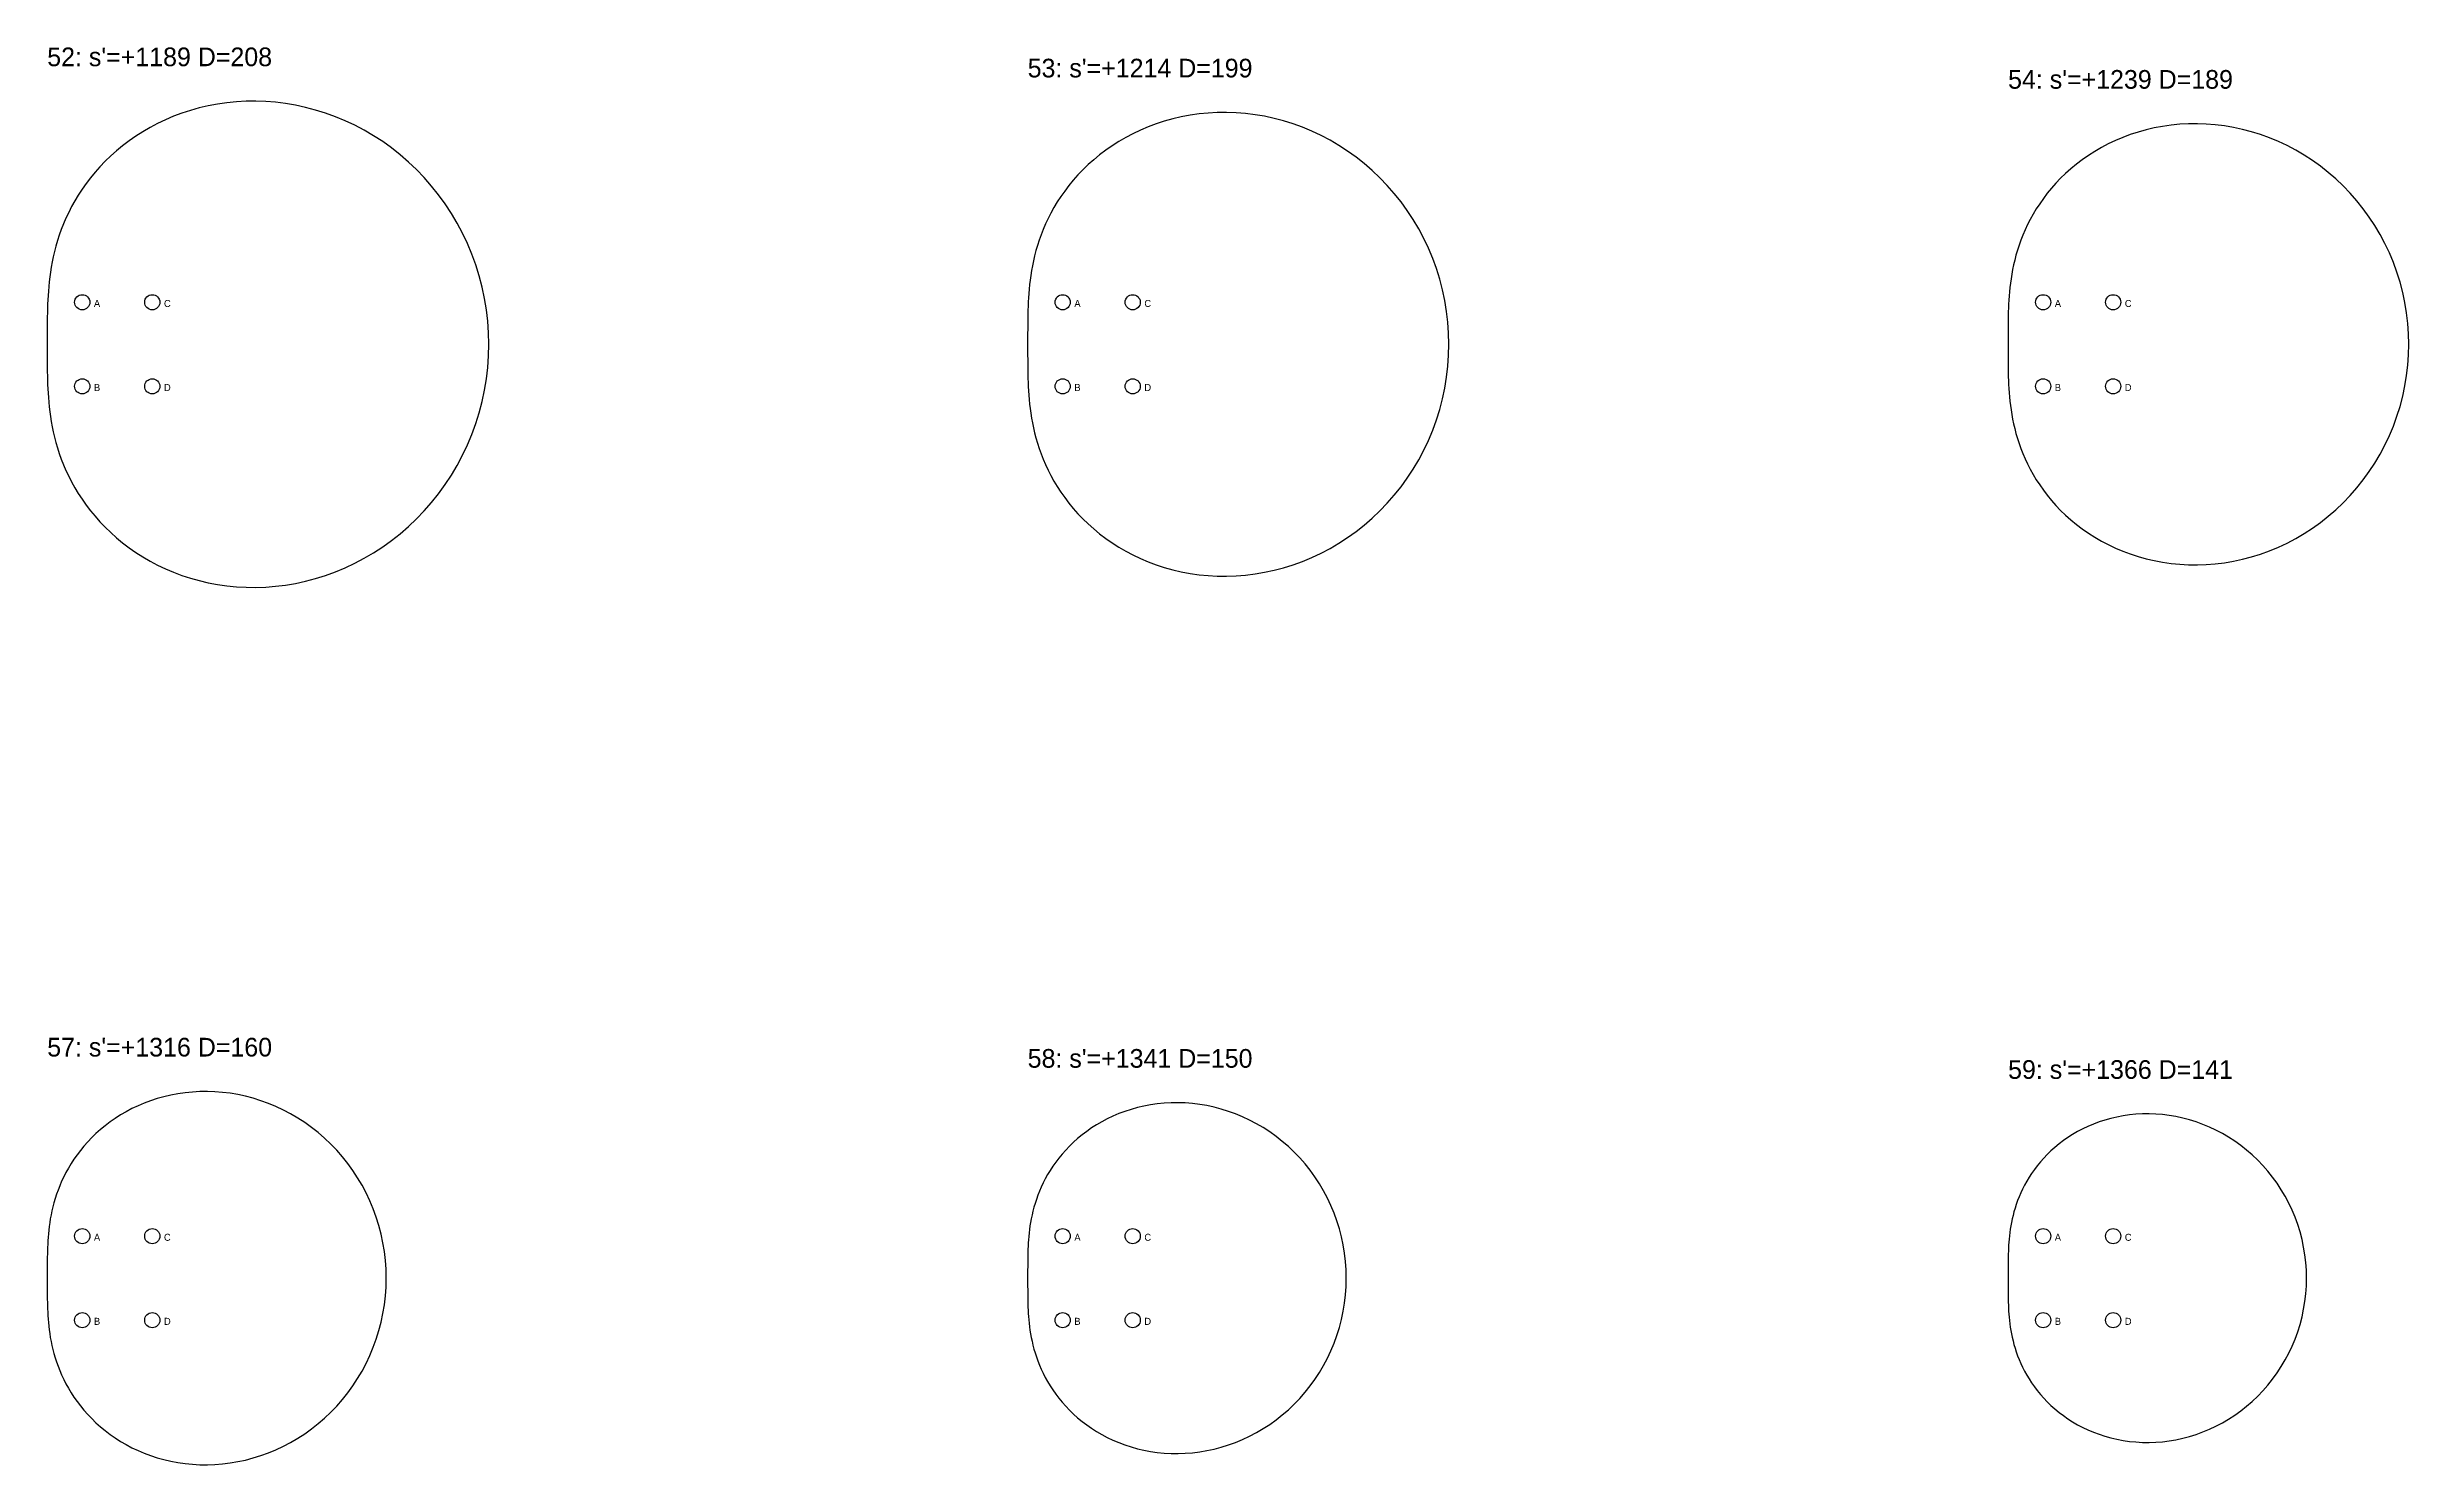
# Model space of a CAD drawing. Header units: millimetres. Extents: x 0 to 2007, y -5243 to 138.
# Drawn here: x 840 to 1852, y -4480 to -3873 of the extents above; entities that cross this region are included whole.
import ezdxf

# ---------------------------------------------------------------- set-up
doc = ezdxf.new("R2010")
doc.units = ezdxf.units.MM
for name, color, linetype in [('DOWEL', 5, 'CONTINUOUS'), ('SLAB_52', 6, 'CONTINUOUS'), ('SLAB_53', 7, 'CONTINUOUS'), ('SLAB_54', 2, 'CONTINUOUS'), ('SLAB_57', 5, 'CONTINUOUS'), ('SLAB_58', 6, 'CONTINUOUS'), ('SLAB_59', 7, 'CONTINUOUS'), ('TEXT', 1, 'CONTINUOUS')]:
    doc.layers.add(name, color=color, linetype=linetype)

msp = doc.modelspace()

# ---------------------------------------------------------------- linework, layer by layer
at = {"layer": 'DOWEL'}
for centre in [(855, -3982), (885, -3982), (1275, -3982), (1305, -3982), (1695, -3982), (1725, -3982), (855, -4018), (885, -4018), (1275, -4018), (1305, -4018), (1695, -4018), (1725, -4018), (855, -4382), (885, -4382), (1275, -4382), (1305, -4382), (1695, -4382), (1725, -4382), (855, -4418), (885, -4418), (1275, -4418), (1305, -4418), (1695, -4418), (1725, -4418)]:
    msp.add_circle(centre, 3.25, dxfattribs=at)
at = {"layer": 'SLAB_52'}
msp.add_lwpolyline([(1029.178, -4000), (1029.063, -3995.049), (1028.718, -3990.111), (1028.144, -3985.196), (1027.342, -3980.318), (1026.315, -3975.487), (1025.067, -3970.716), (1023.601, -3966.015), (1021.921, -3961.397), (1020.033, -3956.871), (1017.942, -3952.448), (1015.654, -3948.139), (1013.177, -3943.954), (1010.517, -3939.9), (1007.683, -3935.989), (1004.682, -3932.226), (1001.524, -3928.621), (998.218, -3925.181), (994.774, -3921.912), (991.2, -3918.82), (987.508, -3915.911), (983.707, -3913.19), (979.809, -3910.66), (975.824, -3908.325), (971.763, -3906.189), (967.636, -3904.252), (963.456, -3902.518), (959.233, -3900.986), (954.977, -3899.657), (950.7, -3898.53), (946.413, -3897.604), (942.125, -3896.878), (937.848, -3896.349), (933.592, -3896.015), (929.365, -3895.872), (925.178, -3895.915), (921.041, -3896.141), (916.96, -3896.544), (912.946, -3897.119), (909.005, -3897.86), (905.146, -3898.76), (901.375, -3899.813), (897.699, -3901.012), (894.123, -3902.35), (890.653, -3903.819), (887.295, -3905.411), (884.051, -3907.118), (880.927, -3908.932), (877.924, -3910.845), (875.046, -3912.849), (872.295, -3914.936), (869.673, -3917.096), (867.179, -3919.322), (864.816, -3921.606), (862.581, -3923.94), (860.476, -3926.315), (858.498, -3928.725), (856.646, -3931.162), (854.918, -3933.618), (853.312, -3936.087), (851.824, -3938.562), (850.451, -3941.038), (849.19, -3943.507), (848.036, -3945.966), (846.986, -3948.408), (846.035, -3950.828), (845.178, -3953.224), (844.409, -3955.591), (843.725, -3957.926), (843.12, -3960.225), (842.589, -3962.487), (842.125, -3964.71), (841.725, -3966.892), (841.382, -3969.032), (841.092, -3971.129), (840.849, -3973.185), (840.648, -3975.198), (840.484, -3977.169), (840.353, -3979.1), (840.251, -3980.993), (840.172, -3982.849), (840.113, -3984.67), (840.071, -3986.459), (840.042, -3988.219), (840.023, -3989.952), (840.011, -3991.663), (840.004, -3993.354), (840.001, -3995.029), (840, -3996.693), (840, -3998.348), (840, -4000), (840, -4001.652), (840, -4003.307), (840.001, -4004.971), (840.004, -4006.646), (840.011, -4008.337), (840.023, -4010.048), (840.042, -4011.781), (840.071, -4013.541), (840.113, -4015.33), (840.172, -4017.151), (840.251, -4019.007), (840.353, -4020.9), (840.484, -4022.831), (840.648, -4024.802), (840.849, -4026.815), (841.092, -4028.871), (841.382, -4030.968), (841.725, -4033.108), (842.125, -4035.29), (842.589, -4037.513), (843.12, -4039.775), (843.725, -4042.074), (844.409, -4044.409), (845.178, -4046.776), (846.035, -4049.172), (846.986, -4051.592), (848.036, -4054.034), (849.19, -4056.493), (850.451, -4058.962), (851.824, -4061.438), (853.312, -4063.913), (854.918, -4066.382), (856.646, -4068.838), (858.498, -4071.275), (860.476, -4073.685), (862.581, -4076.06), (864.816, -4078.394), (867.179, -4080.678), (869.673, -4082.904), (872.295, -4085.064), (875.046, -4087.151), (877.924, -4089.155), (880.927, -4091.068), (884.051, -4092.882), (887.295, -4094.589), (890.653, -4096.181), (894.123, -4097.65), (897.699, -4098.988), (901.375, -4100.187), (905.146, -4101.24), (909.005, -4102.14), (912.946, -4102.881), (916.96, -4103.456), (921.041, -4103.859), (925.178, -4104.085), (929.365, -4104.128), (933.592, -4103.985), (937.848, -4103.651), (942.125, -4103.122), (946.413, -4102.396), (950.7, -4101.47), (954.977, -4100.343), (959.233, -4099.014), (963.456, -4097.482), (967.636, -4095.748), (971.763, -4093.811), (975.824, -4091.675), (979.809, -4089.34), (983.707, -4086.81), (987.508, -4084.089), (991.2, -4081.18), (994.774, -4078.088), (998.218, -4074.819), (1001.524, -4071.379), (1004.682, -4067.774), (1007.683, -4064.011), (1010.517, -4060.1), (1013.177, -4056.046), (1015.654, -4051.861), (1017.942, -4047.552), (1020.033, -4043.129), (1021.921, -4038.603), (1023.601, -4033.985), (1025.067, -4029.284), (1026.315, -4024.513), (1027.342, -4019.682), (1028.144, -4014.804), (1028.718, -4009.889), (1029.063, -4004.951)], close=True, dxfattribs=at)
at = {"layer": 'SLAB_53'}
msp.add_lwpolyline([(1440.436, -4000), (1440.326, -3995.278), (1439.997, -3990.568), (1439.449, -3985.88), (1438.684, -3981.227), (1437.705, -3976.62), (1436.514, -3972.069), (1435.116, -3967.586), (1433.514, -3963.181), (1431.713, -3958.864), (1429.718, -3954.646), (1427.536, -3950.536), (1425.174, -3946.544), (1422.637, -3942.678), (1419.933, -3938.947), (1417.072, -3935.358), (1414.06, -3931.92), (1410.907, -3928.639), (1407.621, -3925.521), (1404.213, -3922.572), (1400.691, -3919.797), (1397.066, -3917.201), (1393.348, -3914.789), (1389.547, -3912.562), (1385.673, -3910.524), (1381.738, -3908.677), (1377.751, -3907.023), (1373.723, -3905.562), (1369.664, -3904.294), (1365.584, -3903.219), (1361.495, -3902.336), (1357.406, -3901.644), (1353.326, -3901.139), (1349.266, -3900.821), (1345.235, -3900.684), (1341.242, -3900.725), (1337.295, -3900.94), (1333.404, -3901.325), (1329.575, -3901.873), (1325.816, -3902.58), (1322.135, -3903.439), (1318.539, -3904.443), (1315.032, -3905.587), (1311.622, -3906.863), (1308.312, -3908.264), (1305.109, -3909.782), (1302.015, -3911.41), (1299.035, -3913.141), (1296.171, -3914.966), (1293.427, -3916.877), (1290.803, -3918.867), (1288.302, -3920.927), (1285.923, -3923.051), (1283.669, -3925.229), (1281.538, -3927.455), (1279.529, -3929.721), (1277.643, -3932.019), (1275.877, -3934.343), (1274.229, -3936.686), (1272.696, -3939.041), (1271.277, -3941.402), (1269.968, -3943.763), (1268.765, -3946.118), (1267.665, -3948.463), (1266.663, -3950.792), (1265.756, -3953.101), (1264.938, -3955.386), (1264.206, -3957.643), (1263.553, -3959.87), (1262.976, -3962.063), (1262.469, -3964.221), (1262.027, -3966.341), (1261.645, -3968.422), (1261.318, -3970.463), (1261.042, -3972.464), (1260.81, -3974.424), (1260.618, -3976.344), (1260.462, -3978.224), (1260.337, -3980.066), (1260.239, -3981.871), (1260.164, -3983.641), (1260.108, -3985.378), (1260.068, -3987.085), (1260.04, -3988.763), (1260.022, -3990.416), (1260.01, -3992.048), (1260.004, -3993.661), (1260.001, -3995.259), (1260, -3996.846), (1260, -3998.425), (1260, -4000), (1260, -4001.575), (1260, -4003.154), (1260.001, -4004.741), (1260.004, -4006.339), (1260.01, -4007.952), (1260.022, -4009.584), (1260.04, -4011.237), (1260.068, -4012.915), (1260.108, -4014.622), (1260.164, -4016.359), (1260.239, -4018.129), (1260.337, -4019.934), (1260.462, -4021.776), (1260.618, -4023.656), (1260.81, -4025.576), (1261.042, -4027.536), (1261.318, -4029.537), (1261.645, -4031.578), (1262.027, -4033.659), (1262.469, -4035.779), (1262.976, -4037.937), (1263.553, -4040.13), (1264.206, -4042.357), (1264.938, -4044.614), (1265.756, -4046.899), (1266.663, -4049.208), (1267.665, -4051.537), (1268.765, -4053.882), (1269.968, -4056.237), (1271.277, -4058.598), (1272.696, -4060.959), (1274.229, -4063.314), (1275.877, -4065.657), (1277.643, -4067.981), (1279.529, -4070.279), (1281.538, -4072.545), (1283.669, -4074.771), (1285.923, -4076.949), (1288.302, -4079.073), (1290.803, -4081.133), (1293.427, -4083.123), (1296.171, -4085.034), (1299.035, -4086.859), (1302.015, -4088.59), (1305.109, -4090.218), (1308.312, -4091.736), (1311.622, -4093.137), (1315.032, -4094.413), (1318.539, -4095.557), (1322.135, -4096.561), (1325.816, -4097.42), (1329.575, -4098.127), (1333.404, -4098.675), (1337.295, -4099.06), (1341.242, -4099.275), (1345.235, -4099.316), (1349.266, -4099.179), (1353.326, -4098.861), (1357.406, -4098.356), (1361.495, -4097.664), (1365.584, -4096.781), (1369.664, -4095.706), (1373.723, -4094.438), (1377.751, -4092.977), (1381.738, -4091.323), (1385.673, -4089.476), (1389.547, -4087.438), (1393.348, -4085.211), (1397.066, -4082.799), (1400.691, -4080.203), (1404.213, -4077.428), (1407.621, -4074.479), (1410.907, -4071.361), (1414.06, -4068.08), (1417.072, -4064.642), (1419.933, -4061.053), (1422.637, -4057.322), (1425.174, -4053.456), (1427.536, -4049.464), (1429.718, -4045.354), (1431.713, -4041.136), (1433.514, -4036.819), (1435.116, -4032.414), (1436.514, -4027.931), (1437.705, -4023.38), (1438.684, -4018.773), (1439.449, -4014.12), (1439.997, -4009.432), (1440.326, -4004.722)], close=True, dxfattribs=at)
at = {"layer": 'SLAB_54'}
msp.add_lwpolyline([(1851.644, -4000), (1851.539, -3995.508), (1851.226, -3991.027), (1850.705, -3986.568), (1849.978, -3982.142), (1849.046, -3977.759), (1847.914, -3973.43), (1846.583, -3969.165), (1845.059, -3964.975), (1843.346, -3960.868), (1841.449, -3956.856), (1839.373, -3952.946), (1837.125, -3949.149), (1834.712, -3945.471), (1832.141, -3941.922), (1829.418, -3938.508), (1826.553, -3935.237), (1823.554, -3932.116), (1820.428, -3929.15), (1817.186, -3926.345), (1813.836, -3923.705), (1810.387, -3921.236), (1806.85, -3918.941), (1803.235, -3916.822), (1799.55, -3914.884), (1795.806, -3913.127), (1792.013, -3911.553), (1788.181, -3910.163), (1784.32, -3908.957), (1780.44, -3907.935), (1776.55, -3907.095), (1772.66, -3906.436), (1768.779, -3905.957), (1764.917, -3905.653), (1761.082, -3905.523), (1757.283, -3905.562), (1753.529, -3905.767), (1749.827, -3906.133), (1746.185, -3906.655), (1742.609, -3907.327), (1739.108, -3908.144), (1735.686, -3909.099), (1732.351, -3910.187), (1729.106, -3911.401), (1725.958, -3912.734), (1722.911, -3914.178), (1719.968, -3915.727), (1717.133, -3917.373), (1714.409, -3919.109), (1711.798, -3920.927), (1709.302, -3922.82), (1706.923, -3924.78), (1704.66, -3926.8), (1702.515, -3928.872), (1700.488, -3930.99), (1698.578, -3933.145), (1696.783, -3935.331), (1695.103, -3937.542), (1693.535, -3939.771), (1692.078, -3942.011), (1690.728, -3944.257), (1689.482, -3946.503), (1688.338, -3948.744), (1687.291, -3950.974), (1686.339, -3953.19), (1685.475, -3955.386), (1684.698, -3957.56), (1684.001, -3959.707), (1683.38, -3961.825), (1682.831, -3963.912), (1682.349, -3965.964), (1681.928, -3967.981), (1681.565, -3969.96), (1681.254, -3971.902), (1680.991, -3973.805), (1680.77, -3975.67), (1680.588, -3977.496), (1680.44, -3979.285), (1680.321, -3981.038), (1680.228, -3982.755), (1680.156, -3984.438), (1680.103, -3986.091), (1680.064, -3987.714), (1680.038, -3989.311), (1680.02, -3990.883), (1680.01, -3992.435), (1680.004, -3993.97), (1680.001, -3995.49), (1680, -3996.999), (1680, -3998.502), (1680, -4000), (1680, -4001.498), (1680, -4003.001), (1680.001, -4004.51), (1680.004, -4006.03), (1680.01, -4007.565), (1680.02, -4009.117), (1680.038, -4010.689), (1680.064, -4012.286), (1680.103, -4013.909), (1680.156, -4015.562), (1680.228, -4017.245), (1680.321, -4018.962), (1680.44, -4020.715), (1680.588, -4022.504), (1680.77, -4024.33), (1680.991, -4026.195), (1681.254, -4028.098), (1681.565, -4030.04), (1681.928, -4032.019), (1682.349, -4034.036), (1682.831, -4036.088), (1683.38, -4038.175), (1684.001, -4040.293), (1684.698, -4042.44), (1685.475, -4044.614), (1686.339, -4046.81), (1687.291, -4049.026), (1688.338, -4051.256), (1689.482, -4053.497), (1690.728, -4055.743), (1692.078, -4057.989), (1693.535, -4060.229), (1695.103, -4062.458), (1696.783, -4064.669), (1698.578, -4066.855), (1700.488, -4069.01), (1702.515, -4071.128), (1704.66, -4073.2), (1706.923, -4075.22), (1709.302, -4077.18), (1711.798, -4079.073), (1714.409, -4080.891), (1717.133, -4082.627), (1719.968, -4084.273), (1722.911, -4085.822), (1725.958, -4087.266), (1729.106, -4088.599), (1732.351, -4089.813), (1735.686, -4090.901), (1739.108, -4091.856), (1742.609, -4092.673), (1746.185, -4093.345), (1749.827, -4093.867), (1753.529, -4094.233), (1757.283, -4094.438), (1761.082, -4094.477), (1764.917, -4094.347), (1768.779, -4094.043), (1772.66, -4093.564), (1776.55, -4092.905), (1780.44, -4092.065), (1784.32, -4091.043), (1788.181, -4089.837), (1792.013, -4088.447), (1795.806, -4086.873), (1799.55, -4085.116), (1803.235, -4083.178), (1806.85, -4081.059), (1810.387, -4078.764), (1813.836, -4076.295), (1817.186, -4073.655), (1820.428, -4070.85), (1823.554, -4067.884), (1826.553, -4064.763), (1829.418, -4061.492), (1832.141, -4058.078), (1834.712, -4054.529), (1837.125, -4050.851), (1839.373, -4047.054), (1841.449, -4043.144), (1843.346, -4039.132), (1845.059, -4035.025), (1846.583, -4030.835), (1847.914, -4026.57), (1849.046, -4022.241), (1849.978, -4017.858), (1850.705, -4013.432), (1851.226, -4008.973), (1851.539, -4004.492)], close=True, dxfattribs=at)
at = {"layer": 'SLAB_57'}
msp.add_lwpolyline([(985.228, -4400), (985.14, -4396.199), (984.875, -4392.408), (984.434, -4388.635), (983.819, -4384.89), (983.03, -4381.182), (982.072, -4377.519), (980.947, -4373.91), (979.657, -4370.365), (978.207, -4366.891), (976.602, -4363.496), (974.846, -4360.188), (972.944, -4356.974), (970.902, -4353.863), (968.727, -4350.86), (966.423, -4347.971), (963.999, -4345.204), (961.461, -4342.563), (958.817, -4340.053), (956.073, -4337.68), (953.239, -4335.447), (950.321, -4333.357), (947.329, -4331.415), (944.269, -4329.623), (941.152, -4327.983), (937.984, -4326.497), (934.775, -4325.165), (931.532, -4323.989), (928.266, -4322.968), (924.982, -4322.103), (921.691, -4321.393), (918.4, -4320.835), (915.116, -4320.43), (911.848, -4320.173), (908.604, -4320.063), (905.39, -4320.096), (902.213, -4320.269), (899.081, -4320.579), (895.999, -4321.02), (892.974, -4321.589), (890.011, -4322.28), (887.116, -4323.089), (884.294, -4324.009), (881.549, -4325.036), (878.886, -4326.164), (876.307, -4327.386), (873.817, -4328.696), (871.418, -4330.089), (869.114, -4331.558), (866.904, -4333.096), (864.793, -4334.698), (862.779, -4336.356), (860.865, -4338.065), (859.05, -4339.819), (857.335, -4341.61), (855.719, -4343.434), (854.2, -4345.284), (852.779, -4347.154), (851.452, -4349.04), (850.219, -4350.935), (849.077, -4352.836), (848.023, -4354.736), (847.055, -4356.632), (846.169, -4358.519), (845.363, -4360.394), (844.633, -4362.252), (843.975, -4364.091), (843.385, -4365.908), (842.86, -4367.7), (842.395, -4369.466), (841.987, -4371.202), (841.632, -4372.909), (841.324, -4374.583), (841.061, -4376.226), (840.838, -4377.837), (840.652, -4379.414), (840.497, -4380.96), (840.372, -4382.473), (840.271, -4383.956), (840.193, -4385.409), (840.132, -4386.833), (840.087, -4388.231), (840.054, -4389.605), (840.032, -4390.956), (840.017, -4392.286), (840.008, -4393.6), (840.003, -4394.898), (840.001, -4396.184), (840, -4397.461), (840, -4398.732), (840, -4400), (840, -4401.268), (840, -4402.539), (840.001, -4403.816), (840.003, -4405.102), (840.008, -4406.4), (840.017, -4407.714), (840.032, -4409.044), (840.054, -4410.395), (840.087, -4411.769), (840.132, -4413.167), (840.193, -4414.591), (840.271, -4416.044), (840.372, -4417.527), (840.497, -4419.04), (840.652, -4420.586), (840.838, -4422.163), (841.061, -4423.774), (841.324, -4425.417), (841.632, -4427.091), (841.987, -4428.798), (842.395, -4430.534), (842.86, -4432.3), (843.385, -4434.092), (843.975, -4435.909), (844.633, -4437.748), (845.363, -4439.606), (846.169, -4441.481), (847.055, -4443.368), (848.023, -4445.264), (849.077, -4447.164), (850.219, -4449.065), (851.452, -4450.96), (852.779, -4452.846), (854.2, -4454.716), (855.719, -4456.566), (857.335, -4458.39), (859.05, -4460.181), (860.865, -4461.935), (862.779, -4463.644), (864.793, -4465.302), (866.904, -4466.904), (869.114, -4468.442), (871.418, -4469.911), (873.817, -4471.304), (876.307, -4472.614), (878.886, -4473.836), (881.549, -4474.964), (884.294, -4475.991), (887.116, -4476.911), (890.011, -4477.72), (892.974, -4478.411), (895.999, -4478.98), (899.081, -4479.421), (902.213, -4479.731), (905.39, -4479.904), (908.604, -4479.937), (911.848, -4479.827), (915.116, -4479.57), (918.4, -4479.165), (921.691, -4478.607), (924.982, -4477.897), (928.266, -4477.032), (931.532, -4476.011), (934.775, -4474.835), (937.984, -4473.503), (941.152, -4472.017), (944.269, -4470.377), (947.329, -4468.585), (950.321, -4466.643), (953.239, -4464.553), (956.073, -4462.32), (958.817, -4459.947), (961.461, -4457.437), (963.999, -4454.796), (966.423, -4452.029), (968.727, -4449.14), (970.902, -4446.137), (972.944, -4443.026), (974.846, -4439.812), (976.602, -4436.504), (978.207, -4433.109), (979.657, -4429.635), (980.947, -4426.09), (982.072, -4422.481), (983.03, -4418.818), (983.819, -4415.11), (984.434, -4411.365), (984.875, -4407.592), (985.14, -4403.801)], close=True, dxfattribs=at)
at = {"layer": 'SLAB_58'}
msp.add_lwpolyline([(1396.495, -4400), (1396.412, -4396.428), (1396.163, -4392.865), (1395.749, -4389.319), (1395.17, -4385.799), (1394.43, -4382.313), (1393.529, -4378.871), (1392.471, -4375.479), (1391.259, -4372.147), (1389.897, -4368.882), (1388.388, -4365.691), (1386.737, -4362.582), (1384.95, -4359.562), (1383.031, -4356.637), (1380.986, -4353.815), (1378.821, -4351.1), (1376.543, -4348.499), (1374.157, -4346.017), (1371.672, -4343.658), (1369.093, -4341.427), (1366.429, -4339.329), (1363.687, -4337.365), (1360.875, -4335.54), (1357.999, -4333.855), (1355.069, -4332.314), (1352.092, -4330.917), (1349.076, -4329.665), (1346.028, -4328.56), (1342.958, -4327.601), (1339.872, -4326.788), (1336.779, -4326.12), (1333.685, -4325.596), (1330.599, -4325.214), (1327.528, -4324.973), (1324.478, -4324.87), (1321.458, -4324.901), (1318.472, -4325.064), (1315.528, -4325.355), (1312.632, -4325.769), (1309.788, -4326.304), (1307.004, -4326.954), (1304.283, -4327.714), (1301.631, -4328.579), (1299.051, -4329.544), (1296.547, -4330.604), (1294.124, -4331.752), (1291.784, -4332.984), (1289.529, -4334.293), (1287.363, -4335.674), (1285.287, -4337.119), (1283.302, -4338.625), (1281.409, -4340.183), (1279.61, -4341.79), (1277.905, -4343.438), (1276.293, -4345.121), (1274.773, -4346.835), (1273.346, -4348.574), (1272.01, -4350.332), (1270.764, -4352.104), (1269.605, -4353.886), (1268.531, -4355.672), (1267.541, -4357.458), (1266.631, -4359.24), (1265.798, -4361.013), (1265.041, -4362.775), (1264.354, -4364.522), (1263.736, -4366.251), (1263.181, -4367.958), (1262.688, -4369.643), (1262.251, -4371.302), (1261.868, -4372.934), (1261.534, -4374.538), (1261.245, -4376.112), (1260.997, -4377.656), (1260.788, -4379.169), (1260.612, -4380.652), (1260.468, -4382.105), (1260.35, -4383.527), (1260.255, -4384.921), (1260.181, -4386.286), (1260.124, -4387.625), (1260.082, -4388.939), (1260.051, -4390.23), (1260.03, -4391.499), (1260.016, -4392.75), (1260.008, -4393.984), (1260.003, -4395.205), (1260.001, -4396.414), (1260, -4397.614), (1260, -4398.808), (1260, -4400), (1260, -4401.192), (1260, -4402.386), (1260.001, -4403.586), (1260.003, -4404.795), (1260.008, -4406.016), (1260.016, -4407.25), (1260.03, -4408.501), (1260.051, -4409.77), (1260.082, -4411.061), (1260.124, -4412.375), (1260.181, -4413.714), (1260.255, -4415.079), (1260.35, -4416.473), (1260.468, -4417.895), (1260.612, -4419.348), (1260.788, -4420.831), (1260.997, -4422.344), (1261.245, -4423.888), (1261.534, -4425.462), (1261.868, -4427.066), (1262.251, -4428.698), (1262.688, -4430.357), (1263.181, -4432.042), (1263.736, -4433.749), (1264.354, -4435.478), (1265.041, -4437.225), (1265.798, -4438.987), (1266.631, -4440.76), (1267.541, -4442.542), (1268.531, -4444.328), (1269.605, -4446.114), (1270.764, -4447.896), (1272.01, -4449.668), (1273.346, -4451.426), (1274.773, -4453.165), (1276.293, -4454.879), (1277.905, -4456.562), (1279.61, -4458.21), (1281.409, -4459.817), (1283.302, -4461.375), (1285.287, -4462.881), (1287.363, -4464.326), (1289.529, -4465.707), (1291.784, -4467.016), (1294.124, -4468.248), (1296.547, -4469.396), (1299.051, -4470.456), (1301.631, -4471.421), (1304.283, -4472.286), (1307.004, -4473.046), (1309.788, -4473.696), (1312.632, -4474.231), (1315.528, -4474.645), (1318.472, -4474.936), (1321.458, -4475.099), (1324.478, -4475.13), (1327.528, -4475.027), (1330.599, -4474.786), (1333.685, -4474.404), (1336.779, -4473.88), (1339.872, -4473.212), (1342.958, -4472.399), (1346.028, -4471.44), (1349.076, -4470.335), (1352.092, -4469.083), (1355.069, -4467.686), (1357.999, -4466.145), (1360.875, -4464.46), (1363.687, -4462.635), (1366.429, -4460.671), (1369.093, -4458.573), (1371.672, -4456.342), (1374.157, -4453.983), (1376.543, -4451.501), (1378.821, -4448.9), (1380.986, -4446.185), (1383.031, -4443.363), (1384.95, -4440.438), (1386.737, -4437.418), (1388.388, -4434.309), (1389.897, -4431.118), (1391.259, -4427.853), (1392.471, -4424.521), (1393.529, -4421.129), (1394.43, -4417.687), (1395.17, -4414.201), (1395.749, -4410.681), (1396.163, -4407.135), (1396.412, -4403.572)], close=True, dxfattribs=at)
at = {"layer": 'SLAB_59'}
msp.add_lwpolyline([(1807.841, -4400), (1807.763, -4396.654), (1807.53, -4393.317), (1807.142, -4389.996), (1806.6, -4386.699), (1805.906, -4383.435), (1805.063, -4380.21), (1804.072, -4377.034), (1802.937, -4373.913), (1801.66, -4370.855), (1800.247, -4367.866), (1798.701, -4364.954), (1797.027, -4362.126), (1795.23, -4359.387), (1793.315, -4356.743), (1791.287, -4354.201), (1789.153, -4351.764), (1786.919, -4349.44), (1784.591, -4347.231), (1782.176, -4345.141), (1779.681, -4343.175), (1777.113, -4341.336), (1774.479, -4339.627), (1771.786, -4338.049), (1769.041, -4336.605), (1766.253, -4335.297), (1763.428, -4334.125), (1760.574, -4333.089), (1757.698, -4332.191), (1754.808, -4331.43), (1751.91, -4330.804), (1749.013, -4330.313), (1746.123, -4329.956), (1743.246, -4329.73), (1740.39, -4329.633), (1737.561, -4329.663), (1734.765, -4329.815), (1732.007, -4330.088), (1729.294, -4330.476), (1726.632, -4330.977), (1724.024, -4331.585), (1721.475, -4332.297), (1718.991, -4333.107), (1716.575, -4334.011), (1714.23, -4335.004), (1711.96, -4336.08), (1709.768, -4337.233), (1707.657, -4338.459), (1705.628, -4339.752), (1703.683, -4341.106), (1701.824, -4342.516), (1700.052, -4343.976), (1698.367, -4345.48), (1696.77, -4347.024), (1695.26, -4348.601), (1693.837, -4350.206), (1692.5, -4351.835), (1691.249, -4353.481), (1690.081, -4355.141), (1688.996, -4356.81), (1687.99, -4358.482), (1687.062, -4360.155), (1686.21, -4361.824), (1685.431, -4363.485), (1684.721, -4365.135), (1684.078, -4366.771), (1683.499, -4368.39), (1682.98, -4369.99), (1682.518, -4371.568), (1682.109, -4373.121), (1681.749, -4374.65), (1681.436, -4376.152), (1681.166, -4377.626), (1680.934, -4379.073), (1680.738, -4380.49), (1680.574, -4381.879), (1680.438, -4383.239), (1680.327, -4384.572), (1680.239, -4385.877), (1680.169, -4387.156), (1680.116, -4388.41), (1680.077, -4389.64), (1680.048, -4390.849), (1680.028, -4392.038), (1680.015, -4393.21), (1680.007, -4394.366), (1680.003, -4395.509), (1680.001, -4396.641), (1680, -4397.765), (1680, -4398.884), (1680, -4400), (1680, -4401.116), (1680, -4402.235), (1680.001, -4403.359), (1680.003, -4404.491), (1680.007, -4405.634), (1680.015, -4406.79), (1680.028, -4407.962), (1680.048, -4409.151), (1680.077, -4410.36), (1680.116, -4411.59), (1680.169, -4412.844), (1680.239, -4414.123), (1680.327, -4415.428), (1680.438, -4416.761), (1680.574, -4418.121), (1680.738, -4419.51), (1680.934, -4420.927), (1681.166, -4422.374), (1681.436, -4423.848), (1681.749, -4425.35), (1682.109, -4426.879), (1682.518, -4428.432), (1682.98, -4430.01), (1683.499, -4431.61), (1684.078, -4433.229), (1684.721, -4434.865), (1685.431, -4436.515), (1686.21, -4438.176), (1687.062, -4439.845), (1687.99, -4441.518), (1688.996, -4443.19), (1690.081, -4444.859), (1691.249, -4446.519), (1692.5, -4448.165), (1693.837, -4449.794), (1695.26, -4451.399), (1696.77, -4452.976), (1698.367, -4454.52), (1700.052, -4456.024), (1701.824, -4457.484), (1703.683, -4458.894), (1705.628, -4460.248), (1707.657, -4461.541), (1709.768, -4462.767), (1711.96, -4463.92), (1714.23, -4464.996), (1716.575, -4465.989), (1718.991, -4466.893), (1721.475, -4467.703), (1724.024, -4468.415), (1726.632, -4469.023), (1729.294, -4469.524), (1732.007, -4469.912), (1734.765, -4470.185), (1737.561, -4470.337), (1740.39, -4470.367), (1743.246, -4470.27), (1746.123, -4470.044), (1749.013, -4469.687), (1751.91, -4469.196), (1754.808, -4468.57), (1757.698, -4467.809), (1760.574, -4466.911), (1763.428, -4465.875), (1766.253, -4464.703), (1769.041, -4463.395), (1771.786, -4461.951), (1774.479, -4460.373), (1777.113, -4458.664), (1779.681, -4456.825), (1782.176, -4454.859), (1784.591, -4452.769), (1786.919, -4450.56), (1789.153, -4448.236), (1791.287, -4445.799), (1793.315, -4443.257), (1795.23, -4440.613), (1797.027, -4437.874), (1798.701, -4435.046), (1800.247, -4432.134), (1801.66, -4429.145), (1802.937, -4426.087), (1804.072, -4422.966), (1805.063, -4419.79), (1805.906, -4416.565), (1806.6, -4413.301), (1807.142, -4410.004), (1807.53, -4406.683), (1807.763, -4403.346)], close=True, dxfattribs=at)

# ---------------------------------------------------------------- texts
at = {"layer": 'DOWEL'}
for s, p in [('A', (860, -3984)), ('C', (890, -3984)), ('A', (1280, -3984)), ('C', (1310, -3984)), ('A', (1700, -3984)), ('C', (1730, -3984)), ('B', (860, -4020)), ('D', (890, -4020)), ('B', (1280, -4020)), ('D', (1310, -4020)), ('B', (1700, -4020)), ('D', (1730, -4020)), ('A', (860, -4384)), ('C', (890, -4384)), ('A', (1280, -4384)), ('C', (1310, -4384)), ('A', (1700, -4384)), ('C', (1730, -4384)), ('B', (860, -4420)), ('D', (890, -4420)), ('B', (1280, -4420)), ('D', (1310, -4420)), ('B', (1700, -4420)), ('D', (1730, -4420))]:
    msp.add_text(s, height=3, dxfattribs=at).set_placement(p)
at = {"layer": 'TEXT'}
for s, p in [("52: s'=+1189 D=208", (840, -3880.872)), ("53: s'=+1214 D=199", (1260, -3885.684)), ("54: s'=+1239 D=189", (1680, -3890.523)), ("57: s'=+1316 D=160", (840, -4305.063)), ("58: s'=+1341 D=150", (1260, -4309.87)), ("59: s'=+1366 D=141", (1680, -4314.633))]:
    msp.add_text(s, height=8, dxfattribs=at).set_placement(p)

doc.saveas('drawing.dxf')
